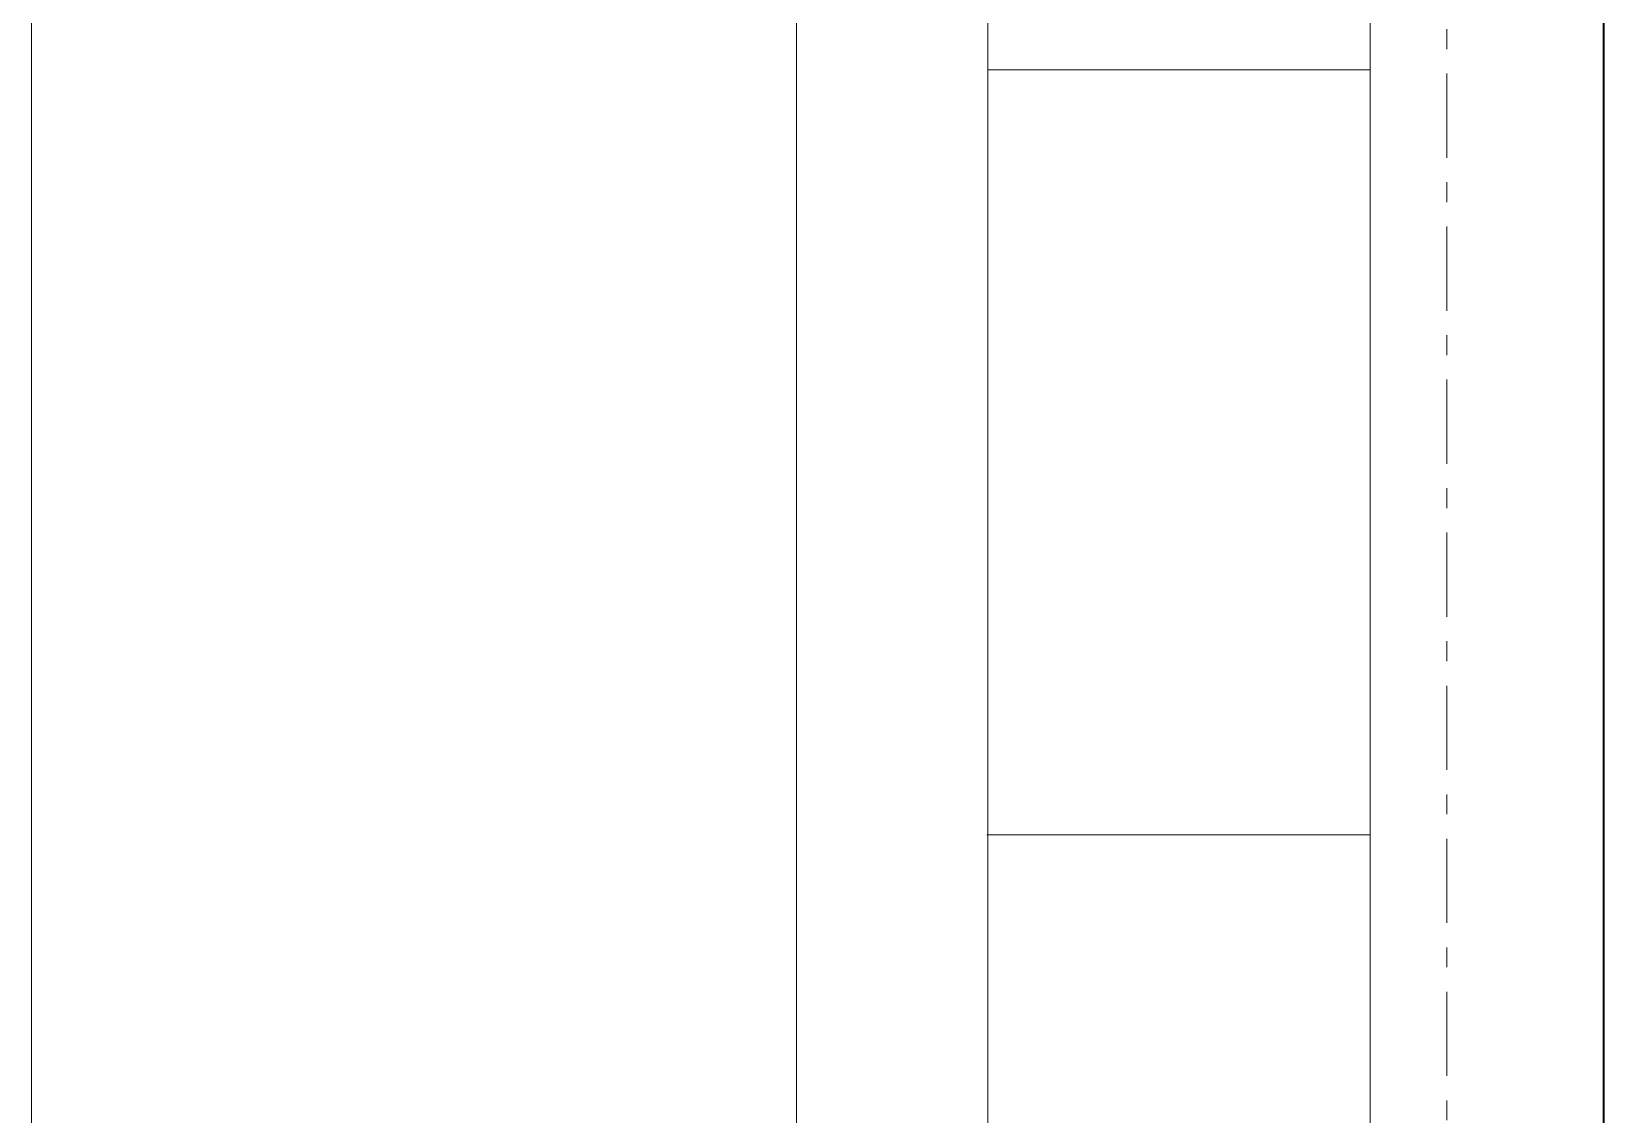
# Model space of a CAD drawing. Header units: millimetres. Extents: x -187664 to 435448, y -313239 to 299894.
# Drawn here: x 134030.4 to 134133.1, y -293895 to -293824.3 of the extents above; entities that cross this region are included whole.
import ezdxf

# ---------------------------------------------------------------- set-up
doc = ezdxf.new("R2010")
doc.units = ezdxf.units.MM
doc.linetypes.add('DPA_Grid _ Level 100', pattern=[10, 5.5, -1.6, 1.3, -1.6])
for name, color, linetype, lineweight in [('A-FLOR-HRAL', 7, 'Continuous', 25), ('A-GLAZ-CWMG', 7, 'Continuous', 35), ('S-GRID', 7, 'Continuous', 0)]:
    doc.layers.add(name, color=color, linetype=linetype, lineweight=lineweight)

# ---------------------------------------------------------------- blocks, each defined once
blk = doc.blocks.new('Railing - RL7_Baluster Post-V25-2120-01 ENTRANCE 1 SECTION A')
at = {"layer": 'A-FLOR-HRAL', "color": 7, "lineweight": 9}
for p, q in [((-849132.37, 103600), (-849132.37, 102500)), ((-849132.37, 102500), (-849132.37, 103600))]:
    blk.add_line(p, q, dxfattribs=at)
blk = doc.blocks.new('Railing - RL7_Baluster Post-V28-2120-01 ENTRANCE 1 SECTION A')
at = {"layer": 'A-FLOR-HRAL', "color": 7, "lineweight": 9}
for p, q in [((-849132.37, 103600), (-849132.37, 102500)), ((-849132.37, 102500), (-849132.37, 103600))]:
    blk.add_line(p, q, dxfattribs=at)
blk = doc.blocks.new('Railing - RL7_Baluster Post-V29-2120-01 ENTRANCE 1 SECTION A')
at = {"layer": 'A-FLOR-HRAL', "color": 7, "lineweight": 9}
blk.add_line((-849132.37, 102500), (-849132.37, 103600), dxfattribs=at)
blk.add_line((-849132.37, 102500), (-849132.37, 103600), dxfattribs=at)
blk = doc.blocks.new('Railing - Railing-6650173-2120-01 ENTRANCE 1 SECTION A')
at = {"layer": 'A-FLOR-HRAL', "color": 7, "lineweight": 9}
for p, q in [((-849132.37, 102620), (-849157.38, 102620)), ((-849132.37, 102620), (-849132.37, 102570)), ((-849132.37, 102620), (-849132.37, 102570)), ((-849132.37, 102570), (-849157.43, 102570))]:
    blk.add_line(p, q, dxfattribs=at)
at = {"color": 7}
for name in ['Railing - RL7_Baluster Post-V25-2120-01 ENTRANCE 1 SECTION A', 'Railing - RL7_Baluster Post-V25-2120-01 ENTRANCE 1 SECTION A', 'Railing - RL7_Baluster Post-V25-2120-01 ENTRANCE 1 SECTION A', 'Railing - RL7_Baluster Post-V25-2120-01 ENTRANCE 1 SECTION A', 'Railing - RL7_Baluster Post-V28-2120-01 ENTRANCE 1 SECTION A', 'Railing - RL7_Baluster Post-V29-2120-01 ENTRANCE 1 SECTION A']:
    blk.add_blockref(name, (0, 0), dxfattribs=at)
blk = doc.blocks.new('Rectangular Mullion - Mullion_H-Beam-17948301-2120-01 ENTRANCE 1 SECTION A')
at = {"layer": 'A-GLAZ-CWMG', "color": 7}
blk.add_line((-849117.13, 103450), (-849117.13, 101450), dxfattribs=at)
blk = doc.blocks.new('Railing - 2800 _L_-10729080-2120-01 ENTRANCE 1 SECTION A')
at = {"layer": 'A-FLOR-HRAL', "color": 7, "lineweight": 9}
for p, q in [((-849219.87, 102684.49), (-849219.87, 102508.5)), ((-849169.87, 102508.5), (-849169.87, 102684.49)), ((-849219.87, 102670.49), (-849219.87, 102508.5)), ((-849169.87, 102508.5), (-849169.87, 102670.62))]:
    blk.add_line(p, q, dxfattribs=at)
blk = doc.blocks.new('Railing - 2800 _L_-V381-2120-01 ENTRANCE 1 SECTION A')
at = {"layer": 'A-FLOR-HRAL', "color": 7, "lineweight": 9}
for p, q in [((-849219.87, 102684.49), (-849219.87, 102508.5)), ((-849219.87, 102684.49), (-849219.87, 102508.5)), ((-849169.87, 102508.5), (-849169.87, 102684.49)), ((-849169.87, 102508.5), (-849169.87, 102684.49)), ((-849157.37, 101453.2), (-849157.37, 102625))]:
    blk.add_line(p, q, dxfattribs=at)
blk = doc.blocks.new('Railing - Railing-17921675-2120-01 ENTRANCE 1 SECTION A')
at = {"color": 7}
for name in ['Railing - 2800 _L_-10729080-2120-01 ENTRANCE 1 SECTION A', 'Railing - 2800 _L_-V381-2120-01 ENTRANCE 1 SECTION A']:
    blk.add_blockref(name, (0, 0), dxfattribs=at)

msp = doc.modelspace()

# ---------------------------------------------------------------- linework, layer by layer
at = {"layer": 'S-GRID', "color": 7, "linetype": 'DPA_Grid _ Level 100'}
msp.add_line((134122.88, -309692.504), (134122.88, -276432.385), dxfattribs=at)

# ---------------------------------------------------------------- block references
at = {"layer": 'A-FLOR-HRAL', "color": 7, "lineweight": 9}
for name in ['Railing - Railing-6650173-2120-01 ENTRANCE 1 SECTION A', 'Railing - Railing-17921675-2120-01 ENTRANCE 1 SECTION A']:
    msp.add_blockref(name, (983250.254, -396446.753), dxfattribs=at)
at = {"layer": 'A-GLAZ-CWMG', "color": 7}
msp.add_blockref('Rectangular Mullion - Mullion_H-Beam-17948301-2120-01 ENTRANCE 1 SECTION A', (983250.254, -396446.753), dxfattribs=at)

doc.saveas('drawing.dxf')
